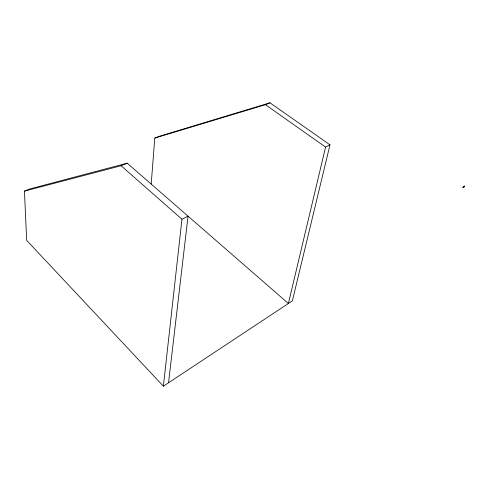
<?xml version="1.0" encoding="UTF-8"?>
<svg xmlns="http://www.w3.org/2000/svg" width="489" height="489" viewBox="0 0 489 489"><rect width="100%" height="100%" fill="white"/><g stroke="black" fill="none" stroke-linecap="round" stroke-linejoin="round"><path stroke-width="0.73" d="M151.205 184.047L154.781 138.087L158.956 136.388L269.959 102.812L330.002 144.86L292.355 300.882L163.375 386.188L26.657 240.337L24.45 191.132L29.78 188.962L127.177 163.185L288.4 303.498L325.576 147.079L330.002 144.86M163.375 386.188L181.951 219.237L121.101 165.747L24.45 191.132M168.546 382.765L188.039 216.181L181.951 219.237M462.955 187.782L463.321 186.829L464.55 186.083L464.22 186.945L462.955 187.782L464.55 186.083M154.781 138.087L265.46 104.707L269.959 102.812M121.101 165.747L127.177 163.185M265.46 104.707L325.576 147.079"/></g></svg>
